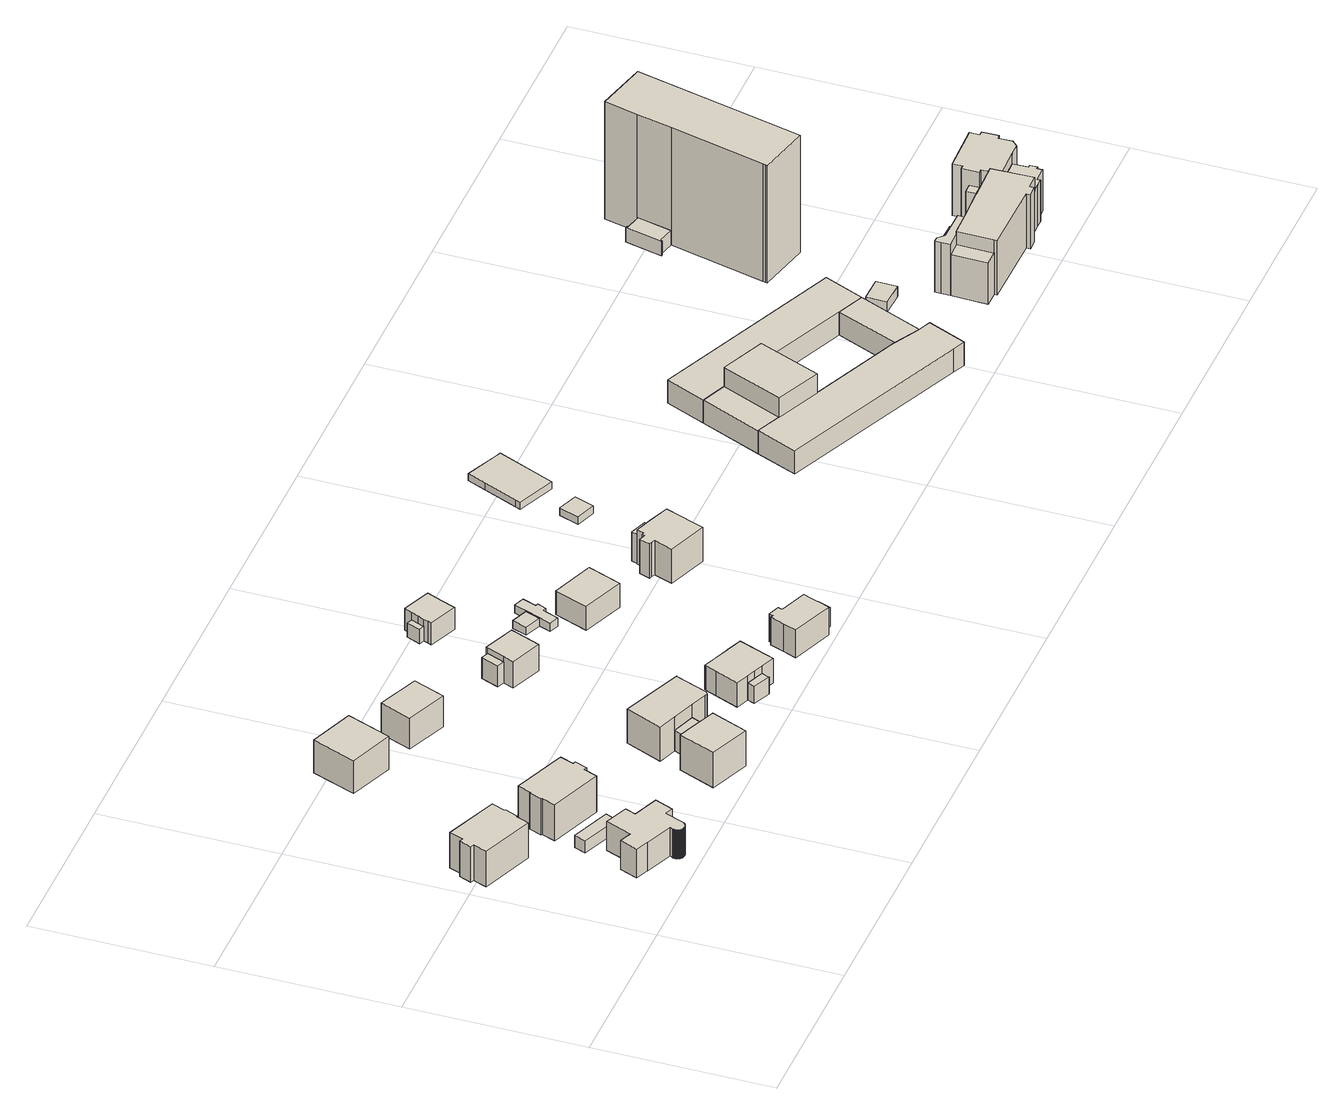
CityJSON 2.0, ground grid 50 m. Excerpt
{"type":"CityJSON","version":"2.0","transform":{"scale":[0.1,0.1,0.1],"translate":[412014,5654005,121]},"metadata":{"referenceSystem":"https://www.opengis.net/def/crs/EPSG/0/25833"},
"CityObjects":{
"building1":{"type":"Building","attributes":{"Dachtyp_tdc":"tdcCutTentRoof","Gemeindeschluessel":14612000,"Dachneigung":44.59,"QualitaetDacherkennung":80,"Geometrietyp2DReferenz":"3000","measuredHeight":13.93,"function":"31001_9998","roofType":"9999"},"geometry":[{"type":"Solid","lod":"1","boundaries":[[[[0,1,2,3,4,5,6,7,8,9,10,11]],[[12,13,14,15,16,17,18,19,20,21,22,23]],[[11,13,12,0]],[[10,14,13,11]],[[9,15,14,10]],[[8,16,15,9]],[[7,17,16,8]],[[6,18,17,7]],[[5,19,18,6]],[[4,20,19,5]],[[3,21,20,4]],[[2,22,21,3]],[[1,23,22,2]],[[0,12,23,1]]]]}]},
"building2":{"type":"Building","attributes":{"Dachtyp_tdc":"tdcFreeFormRoof","Gemeindeschluessel":14612000,"Dachneigung":39.34,"QualitaetDacherkennung":18,"Geometrietyp2DReferenz":"3000","measuredHeight":12.45,"function":"31001_9998","roofType":"5000"},"geometry":[{"type":"Solid","lod":"1","boundaries":[[[[24,25,26,27,28,29,30,31,32,33,34,35,36,37,38,39,40,41,42,43,44,45,46,47,48,49,50,51,52,53,54,55,56,57,58,59,60,61,62,63,64,65,66,67,68,69,70,71,72,73,74,75,76,77,78,79,80,81]],[[82,83,84,85,86,87,88,89,90,91,92,93,94,95,96,97,98,99,100,101,102,103,104,105,106,107,108,109,110,111,112,113,114,115,116,117,118,119,120,121,122,123,124,125,126,127,128,129,130,131,132,133,134,135,136,137,138,139]],[[81,83,82,24]],[[80,84,83,81]],[[79,85,84,80]],[[78,86,85,79]],[[77,87,86,78]],[[76,88,87,77]],[[75,89,88,76]],[[74,90,89,75]],[[73,91,90,74]],[[72,92,91,73]],[[71,93,92,72]],[[70,94,93,71]],[[69,95,94,70]],[[68,96,95,69]],[[67,97,96,68]],[[66,98,97,67]],[[65,99,98,66]],[[64,100,99,65]],[[63,101,100,64]],[[62,102,101,63]],[[61,103,102,62]],[[60,104,103,61]],[[59,105,104,60]],[[58,106,105,59]],[[57,107,106,58]],[[56,108,107,57]],[[55,109,108,56]],[[54,110,109,55]],[[53,111,110,54]],[[52,112,111,53]],[[51,113,112,52]],[[50,114,113,51]],[[49,115,114,50]],[[48,116,115,49]],[[47,117,116,48]],[[46,118,117,47]],[[45,119,118,46]],[[44,120,119,45]],[[43,121,120,44]],[[42,122,121,43]],[[41,123,122,42]],[[40,124,123,41]],[[39,125,124,40]],[[38,126,125,39]],[[37,127,126,38]],[[36,128,127,37]],[[35,129,128,36]],[[34,130,129,35]],[[33,131,130,34]],[[32,132,131,33]],[[31,133,132,32]],[[30,134,133,31]],[[29,135,134,30]],[[28,136,135,29]],[[27,137,136,28]],[[26,138,137,27]],[[25,139,138,26]],[[24,82,139,25]]]]}]},
"building3":{"type":"Building","attributes":{"Dachtyp_tdc":"tdcGableRoof","Gemeindeschluessel":14612000,"Dachneigung":12.92,"QualitaetDacherkennung":67,"Geometrietyp2DReferenz":"3000","measuredHeight":4,"function":"31001_9998","roofType":"3100"},"geometry":[{"type":"Solid","lod":"1","boundaries":[[[[140,141,142,143]],[[144,145,146,147]],[[143,145,144,140]],[[142,146,145,143]],[[141,147,146,142]],[[140,144,147,141]]]]}]},
"building4":{"type":"Building","attributes":{"Dachtyp_tdc":"tdcCutTentRoof","Gemeindeschluessel":14612000,"Dachneigung":44.84,"QualitaetDacherkennung":83,"Geometrietyp2DReferenz":"3000","measuredHeight":14.09,"function":"31001_9998","roofType":"9999"},"geometry":[{"type":"Solid","lod":"1","boundaries":[[[[148,149,150,151,152,153,154,155,156,157,158,159]],[[160,161,162,163,164,165,166,167,168,169,170,171]],[[159,161,160,148]],[[158,162,161,159]],[[157,163,162,158]],[[156,164,163,157]],[[155,165,164,156]],[[154,166,165,155]],[[153,167,166,154]],[[152,168,167,153]],[[151,169,168,152]],[[150,170,169,151]],[[149,171,170,150]],[[148,160,171,149]]]]}]},
"building5":{"type":"Building","attributes":{"Dachtyp_tdc":"tdcCutTentRoof","Gemeindeschluessel":14612000,"Dachneigung":44.42,"QualitaetDacherkennung":70,"Geometrietyp2DReferenz":"3000","measuredHeight":12.52,"function":"31001_9998","roofType":"9999"},"geometry":[{"type":"Solid","lod":"1","boundaries":[[[[172,173,174,175]],[[176,177,178,179]],[[175,177,176,172]],[[174,178,177,175]],[[173,179,178,174]],[[172,176,179,173]]]]}]},
"building6":{"type":"Building","attributes":{"Gemeindeschluessel":14612000,"Geometrietyp2DReferenz":"3000","function":"31001_9998","roofType":"9999"},"children":["building6-1","building6-2","building6-3"]},
"building6-1":{"type":"BuildingPart","attributes":{"Dachtyp_tdc":"tdcGableRoof","Dachneigung":15.05,"QualitaetDacherkennung":29,"Geometrietyp2DReferenz":"3000","measuredHeight":7.29,"roofType":"3100"},"parents":["building6"],"geometry":[{"type":"Solid","lod":"1","boundaries":[[[[180,181,182,183]],[[184,185,186,187]],[[183,184,187,180]],[[182,185,184,183]],[[181,186,185,182]],[[180,187,186,181]]]]}]},
"building6-2":{"type":"BuildingPart","attributes":{"Dachtyp_tdc":"tdcTentRoof","Dachneigung":21.36,"QualitaetDacherkennung":17,"Geometrietyp2DReferenz":"3000","measuredHeight":12.2,"roofType":"3500"},"parents":["building6"],"geometry":[{"type":"Solid","lod":"1","boundaries":[[[[188,189,190,191,192,193]],[[194,195,187,186,196,197]],[[193,195,194,188]],[[192,187,195,193]],[[191,186,187,192]],[[190,196,186,191]],[[189,197,196,190]],[[188,194,197,189]]]]}]},
"building6-3":{"type":"BuildingPart","attributes":{"Dachtyp_tdc":"tdcFreeFormRoof","Dachneigung":25.41,"QualitaetDacherkennung":17,"Geometrietyp2DReferenz":"3000","measuredHeight":12.12,"roofType":"5000"},"parents":["building6"],"geometry":[{"type":"Solid","lod":"1","boundaries":[[[[198,199,200,201,202,203,204,205,206]],[[207,208,209,210,211,185,184,212,213]],[[206,207,213,198]],[[205,208,207,206]],[[204,209,208,205]],[[203,210,209,204]],[[202,211,210,203]],[[201,185,211,202]],[[200,184,185,201]],[[199,212,184,200]],[[198,213,212,199]]]]}]},
"building7":{"type":"Building","attributes":{"Dachtyp_tdc":"tdcHipRoof","Gemeindeschluessel":14612000,"Dachneigung":40.71,"QualitaetDacherkennung":60,"Geometrietyp2DReferenz":"3000","measuredHeight":11.78,"function":"31001_9998","roofType":"3200"},"geometry":[{"type":"Solid","lod":"1","boundaries":[[[[214,215,216,217]],[[218,219,220,221]],[[217,219,218,214]],[[216,220,219,217]],[[215,221,220,216]],[[214,218,221,215]]]]}]},
"building8":{"type":"Building","attributes":{"Gemeindeschluessel":14612000,"Geometrietyp2DReferenz":"3000","function":"31001_9998","roofType":"9999"},"children":["building8-1","building8-2","building8-3"]},
"building8-1":{"type":"BuildingPart","attributes":{"Dachtyp_tdc":"tdcPolyFlatRoof","Dachneigung":0,"QualitaetDacherkennung":55,"Geometrietyp2DReferenz":"3000","measuredHeight":5.31,"roofType":"1000"},"parents":["building8"],"geometry":[{"type":"Solid","lod":"1","boundaries":[[[[222,223,224,225,226,227]],[[228,229,230,231,232,233]],[[227,229,228,222]],[[226,230,229,227]],[[225,231,230,226]],[[224,232,231,225]],[[223,233,232,224]],[[222,228,233,223]]]]}]},
"building8-2":{"type":"BuildingPart","attributes":{"Dachtyp_tdc":"tdcGableRoof","Dachneigung":17.93,"QualitaetDacherkennung":84,"Geometrietyp2DReferenz":"3000","measuredHeight":8.78,"roofType":"3100"},"parents":["building8"],"geometry":[{"type":"Solid","lod":"1","boundaries":[[[[234,235,236,237,238,239,240,241,242,243,244,245]],[[246,247,230,248,229,249,250,251,252,253,254,255]],[[245,247,246,234]],[[244,230,247,245]],[[243,248,230,244]],[[242,229,248,243]],[[241,249,229,242]],[[240,250,249,241]],[[239,251,250,240]],[[238,252,251,239]],[[237,253,252,238]],[[236,254,253,237]],[[235,255,254,236]],[[234,246,255,235]]]]}]},
"building8-3":{"type":"BuildingPart","attributes":{"Dachtyp_tdc":"tdcPolyFlatRoof","Dachneigung":3.51,"QualitaetDacherkennung":43,"Geometrietyp2DReferenz":"3000","measuredHeight":5.36,"roofType":"2100"},"parents":["building8"],"geometry":[{"type":"Solid","lod":"1","boundaries":[[[[256,257,258,259,260,261]],[[255,253,262,263,264,265]],[[261,253,255,256]],[[260,262,253,261]],[[259,263,262,260]],[[258,264,263,259]],[[257,265,264,258]],[[256,255,265,257]]]]}]},
"building9":{"type":"Building","attributes":{"Gemeindeschluessel":14612000,"Geometrietyp2DReferenz":"3000","function":"31001_9998","roofType":"9999"},"children":["building9-1","building9-2"]},
"building9-1":{"type":"BuildingPart","attributes":{"Dachtyp_tdc":"tdcGableRoof","Dachneigung":48.1,"QualitaetDacherkennung":7,"Geometrietyp2DReferenz":"3000","measuredHeight":8.68,"roofType":"3100"},"parents":["building9"],"geometry":[{"type":"Solid","lod":"1","boundaries":[[[[266,267,268,269]],[[270,271,272,273]],[[269,271,270,266]],[[268,272,271,269]],[[267,273,272,268]],[[266,270,273,267]]]]}]},
"building9-2":{"type":"BuildingPart","attributes":{"Dachtyp_tdc":"tdcGableRoof","Dachneigung":50.35,"QualitaetDacherkennung":78,"Geometrietyp2DReferenz":"3000","measuredHeight":11.06,"roofType":"3100"},"parents":["building9"],"geometry":[{"type":"Solid","lod":"1","boundaries":[[[[274,275,276,277,278,279]],[[280,281,282,272,271,283]],[[279,281,280,274]],[[278,282,281,279]],[[277,272,282,278]],[[276,271,272,277]],[[275,283,271,276]],[[274,280,283,275]]]]}]},
"building10":{"type":"Building","attributes":{"Gemeindeschluessel":14612000,"Geometrietyp2DReferenz":"3000","function":"31001_9998","roofType":"9999"},"children":["building10-1","building10-2"]},
"building10-1":{"type":"BuildingPart","attributes":{"Dachtyp_tdc":"tdcHipAndGableRoof","Dachneigung":23.92,"QualitaetDacherkennung":17,"Geometrietyp2DReferenz":"3000","measuredHeight":6.59,"roofType":"5000"},"parents":["building10"],"geometry":[{"type":"Solid","lod":"1","boundaries":[[[[284,285,286,287]],[[288,289,290,291]],[[287,289,288,284]],[[286,290,289,287]],[[285,291,290,286]],[[284,288,291,285]]]]}]},
"building10-2":{"type":"BuildingPart","attributes":{"Dachtyp_tdc":"tdcGableRoof","Dachneigung":49.98,"QualitaetDacherkennung":76,"Geometrietyp2DReferenz":"3000","measuredHeight":11.94,"roofType":"3100"},"parents":["building10"],"geometry":[{"type":"Solid","lod":"1","boundaries":[[[[292,293,294,295,296,297,298,299,300,301,302,303]],[[304,305,306,307,288,308,291,309,310,311,312,313]],[[303,305,304,292]],[[302,306,305,303]],[[301,307,306,302]],[[300,288,307,301]],[[299,308,288,300]],[[298,291,308,299]],[[297,309,291,298]],[[296,310,309,297]],[[295,311,310,296]],[[294,312,311,295]],[[293,313,312,294]],[[292,304,313,293]]]]}]},
"building11":{"type":"Building","attributes":{"Gemeindeschluessel":14612000,"Geometrietyp2DReferenz":"3000","function":"31001_9998","roofType":"9999"},"children":["building11-1","building11-2"]},
"building11-1":{"type":"BuildingPart","attributes":{"Dachtyp_tdc":"tdcGableRoof","Dachneigung":50.13,"QualitaetDacherkennung":80,"Geometrietyp2DReferenz":"3000","measuredHeight":9.71,"roofType":"3100"},"parents":["building11"],"geometry":[{"type":"Solid","lod":"1","boundaries":[[[[314,315,316,317,318,319,320,321,322]],[[323,324,325,326,327,328,329,330,331]],[[322,324,323,314]],[[321,325,324,322]],[[320,326,325,321]],[[319,327,326,320]],[[318,328,327,319]],[[317,329,328,318]],[[316,330,329,317]],[[315,331,330,316]],[[314,323,331,315]]]]}]},
"building11-2":{"type":"BuildingPart","attributes":{"Dachtyp_tdc":"tdcFreeFormRoof","Dachneigung":46.91,"QualitaetDacherkennung":21,"Geometrietyp2DReferenz":"3000","measuredHeight":4.97,"roofType":"5000"},"parents":["building11"],"geometry":[{"type":"Solid","lod":"1","boundaries":[[[[332,333,334,335]],[[336,337,326,324]],[[335,336,324,332]],[[334,337,336,335]],[[333,326,337,334]],[[332,324,326,333]]]]}]},
"building12":{"type":"Building","attributes":{"Dachtyp_tdc":"tdcPolyFlatRoof","Gemeindeschluessel":14612000,"Dachneigung":0,"QualitaetDacherkennung":75,"Geometrietyp2DReferenz":"3000","measuredHeight":2.44,"function":"31001_9998","roofType":"1000"},"geometry":[{"type":"Solid","lod":"1","boundaries":[[[[338,339,340,341]],[[342,343,344,345]],[[341,343,342,338]],[[340,344,343,341]],[[339,345,344,340]],[[338,342,345,339]]]]}]},
"building13":{"type":"Building","attributes":{"Dachtyp_tdc":"tdcPolyFlatRoof","Gemeindeschluessel":14612000,"Dachneigung":8.36,"QualitaetDacherkennung":61,"Geometrietyp2DReferenz":"3000","measuredHeight":2.93,"function":"31001_9998","roofType":"2100"},"geometry":[{"type":"Solid","lod":"1","boundaries":[[[[346,347,348,349,350,351,352,353,354,355]],[[356,357,358,359,360,361,362,363,364,365]],[[355,357,356,346]],[[354,358,357,355]],[[353,359,358,354]],[[352,360,359,353]],[[351,361,360,352]],[[350,362,361,351]],[[349,363,362,350]],[[348,364,363,349]],[[347,365,364,348]],[[346,356,365,347]]]]}]},
"building14":{"type":"Building","attributes":{"Dachtyp_tdc":"tdcGableRoof","Gemeindeschluessel":14612000,"Dachneigung":53.66,"QualitaetDacherkennung":79,"Geometrietyp2DReferenz":"3000","measuredHeight":11.11,"function":"31001_9998","roofType":"3100"},"geometry":[{"type":"Solid","lod":"1","boundaries":[[[[366,367,368,369]],[[370,371,372,373]],[[369,371,370,366]],[[368,372,371,369]],[[367,373,372,368]],[[366,370,373,367]]]]}]},
"building15":{"type":"Building","attributes":{"Dachtyp_tdc":"tdcFreeFormRoof","Gemeindeschluessel":14612000,"Dachneigung":35.77,"QualitaetDacherkennung":65,"Geometrietyp2DReferenz":"3000","measuredHeight":12.93,"function":"31001_9998","roofType":"5000"},"geometry":[{"type":"Solid","lod":"1","boundaries":[[[[374,375,376,377,378,379,380,381,382,383,384,385,386]],[[387,388,389,390,391,392,393,394,395,396,397,398,399]],[[386,388,387,374]],[[385,389,388,386]],[[384,390,389,385]],[[383,391,390,384]],[[382,392,391,383]],[[381,393,392,382]],[[380,394,393,381]],[[379,395,394,380]],[[378,396,395,379]],[[377,397,396,378]],[[376,398,397,377]],[[375,399,398,376]],[[374,387,399,375]]]]}]},
"building16":{"type":"Building","attributes":{"Dachtyp_tdc":"tdcPolyFlatRoof","Gemeindeschluessel":14612000,"Dachneigung":34.07,"QualitaetDacherkennung":44,"Geometrietyp2DReferenz":"3000","measuredHeight":9.66,"function":"31001_9998","roofType":"2100"},"geometry":[{"type":"Solid","lod":"1","boundaries":[[[[400,401,402,403]],[[404,405,406,407]],[[403,405,404,400]],[[402,406,405,403]],[[401,407,406,402]],[[400,404,407,401]]]]}]},
"building17":{"type":"Building","attributes":{"Dachtyp_tdc":"tdcPolyFlatRoof","Gemeindeschluessel":14612000,"Dachneigung":0,"QualitaetDacherkennung":70,"Geometrietyp2DReferenz":"3000","measuredHeight":2.39,"function":"31001_9998","roofType":"1000"},"geometry":[{"type":"Solid","lod":"1","boundaries":[[[[408,409,410,411]],[[412,413,414,415]],[[411,413,412,408]],[[410,414,413,411]],[[409,415,414,410]],[[408,412,415,409]]]]}]},
"building18":{"type":"Building","attributes":{"Dachtyp_tdc":"tdcFreeFormRoof","Gemeindeschluessel":14612000,"Dachneigung":32.56,"QualitaetDacherkennung":7,"Geometrietyp2DReferenz":"3000","measuredHeight":4.14,"function":"31001_9998","roofType":"5000"},"geometry":[{"type":"Solid","lod":"1","boundaries":[[[[416,417,418,419,420,421,422]],[[423,424,425,426,427,428,429]],[[422,424,423,416]],[[421,425,424,422]],[[420,426,425,421]],[[419,427,426,420]],[[418,428,427,419]],[[417,429,428,418]],[[416,423,429,417]]]]}]},
"building19":{"type":"Building","attributes":{"Dachtyp_tdc":"tdcPolyFlatRoof","Gemeindeschluessel":14612000,"Dachneigung":3.07,"QualitaetDacherkennung":56,"Geometrietyp2DReferenz":"3000","measuredHeight":12.44,"function":"31001_2000","roofType":"2100"},"geometry":[{"type":"Solid","lod":"1","boundaries":[[[[430,431,432,433]],[[434,435,436,437]],[[433,435,434,430]],[[432,436,435,433]],[[431,437,436,432]],[[430,434,437,431]]]]}]},
"building20":{"type":"Building","attributes":{"name":"Leibniz-Institut für ökologische Raumentwicklung","Gemeindeschluessel":14612000,"Geometrietyp2DReferenz":"3000","function":"31001_2000","roofType":"9999"},"children":["building20-1","building20-2","building20-3","building20-4"]},
"building20-1":{"type":"BuildingPart","attributes":{"Dachtyp_tdc":"tdcFreeFormRoof","Dachneigung":10.69,"QualitaetDacherkennung":51,"Geometrietyp2DReferenz":"3000","measuredHeight":7.72,"roofType":"5000"},"parents":["building20"],"geometry":[{"type":"Solid","lod":"1","boundaries":[[[[438,439,440,441]],[[442,443,444,445]],[[441,443,442,438]],[[440,444,443,441]],[[439,445,444,440]],[[438,442,445,439]]]]}]},
"building20-2":{"type":"BuildingPart","attributes":{"Dachtyp_tdc":"tdcPolyFlatRoof","Dachneigung":0,"QualitaetDacherkennung":70,"Geometrietyp2DReferenz":"3000","measuredHeight":7.31,"roofType":"1000"},"parents":["building20"],"geometry":[{"type":"Solid","lod":"1","boundaries":[[[[446,447,448,449,450,441,440,451,452]],[[453,454,455,444,443,456,457,458,459]],[[452,454,453,446]],[[451,455,454,452]],[[440,444,455,451]],[[441,443,444,440]],[[450,456,443,441]],[[449,457,456,450]],[[448,458,457,449]],[[447,459,458,448]],[[446,453,459,447]]]]}]},
"building20-3":{"type":"BuildingPart","attributes":{"Dachtyp_tdc":"tdcPolyFlatRoof","Dachneigung":0,"QualitaetDacherkennung":82,"Geometrietyp2DReferenz":"3000","measuredHeight":7.29,"roofType":"1000"},"parents":["building20"],"geometry":[{"type":"Solid","lod":"1","boundaries":[[[[460,461,462,463,439,438,464]],[[465,466,442,445,467,468,469]],[[464,466,465,460]],[[438,442,466,464]],[[439,445,442,438]],[[463,467,445,439]],[[462,468,467,463]],[[461,469,468,462]],[[460,465,469,461]]]]}]},
"building20-4":{"type":"BuildingPart","attributes":{"Dachtyp_tdc":"tdcPolyFlatRoof","Dachneigung":0,"QualitaetDacherkennung":90,"Geometrietyp2DReferenz":"3000","measuredHeight":7.15,"roofType":"1000"},"parents":["building20"],"geometry":[{"type":"Solid","lod":"1","boundaries":[[[[470,471,472,473]],[[468,454,453,469]],[[473,454,468,470]],[[472,453,454,473]],[[471,469,453,472]],[[470,468,469,471]]]]}]},
"building21":{"type":"Building","attributes":{"Dachtyp_tdc":"tdcPolyFlatRoof","Gemeindeschluessel":14612000,"Dachneigung":0,"QualitaetDacherkennung":73,"Geometrietyp2DReferenz":"3000","measuredHeight":3.18,"function":"31001_2000","roofType":"1000"},"geometry":[{"type":"Solid","lod":"1","boundaries":[[[[474,475,476,477]],[[478,479,480,481]],[[477,479,478,474]],[[476,480,479,477]],[[475,481,480,476]],[[474,478,481,475]]]]}]},
"building22":{"type":"Building","attributes":{"Gemeindeschluessel":14612000,"Geometrietyp2DReferenz":"3000","function":"31001_9998","roofType":"9999"},"children":["building22-1","building22-2","building22-3","building22-4","building22-5","building22-6","building22-7"]},
"building22-1":{"type":"BuildingPart","attributes":{"Dachtyp_tdc":"tdcGableRoof","Dachneigung":20.16,"QualitaetDacherkennung":8,"Geometrietyp2DReferenz":"3000","measuredHeight":15.64,"roofType":"3100"},"parents":["building22"],"geometry":[{"type":"Solid","lod":"1","boundaries":[[[[482,483,484,485,486,487,488,489,490,491,492,493]],[[494,495,496,497,498,499,500,501,502,503,504,505]],[[493,495,494,482]],[[492,496,495,493]],[[491,497,496,492]],[[490,498,497,491]],[[489,499,498,490]],[[488,500,499,489]],[[487,501,500,488]],[[486,502,501,487]],[[485,503,502,486]],[[484,504,503,485]],[[483,505,504,484]],[[482,494,505,483]]]]}]},
"building22-2":{"type":"BuildingPart","attributes":{"Dachtyp_tdc":"tdcPolyFlatRoof","Dachneigung":0,"QualitaetDacherkennung":53,"Geometrietyp2DReferenz":"3000","measuredHeight":16.08,"roofType":"1000"},"parents":["building22"],"geometry":[{"type":"Solid","lod":"1","boundaries":[[[[506,507,508,509,510,511,512,513,514,515,516,517,518,519,520]],[[521,495,505,522,523,524,525,526,527,528,529,530,531,532,533]],[[520,495,521,506]],[[519,505,495,520]],[[518,522,505,519]],[[517,523,522,518]],[[516,524,523,517]],[[515,525,524,516]],[[514,526,525,515]],[[513,527,526,514]],[[512,528,527,513]],[[511,529,528,512]],[[510,530,529,511]],[[509,531,530,510]],[[508,532,531,509]],[[507,533,532,508]],[[506,521,533,507]]]]}]},
"building22-3":{"type":"BuildingPart","attributes":{"Dachtyp_tdc":"tdcPolyFlatRoof","Dachneigung":0,"QualitaetDacherkennung":42,"Geometrietyp2DReferenz":"3000","measuredHeight":16.99,"roofType":"1000"},"parents":["building22"],"geometry":[{"type":"Solid","lod":"1","boundaries":[[[[534,535,536,537,538,539,540,541,542,543,544,545,546]],[[547,548,522,504,549,550,551,552,553,554,555,556,557]],[[546,548,547,534]],[[545,522,548,546]],[[544,504,522,545]],[[543,549,504,544]],[[542,550,549,543]],[[541,551,550,542]],[[540,552,551,541]],[[539,553,552,540]],[[538,554,553,539]],[[537,555,554,538]],[[536,556,555,537]],[[535,557,556,536]],[[534,547,557,535]]]]}]},
"building22-4":{"type":"BuildingPart","attributes":{"Dachtyp_tdc":"tdcPolyFlatRoof","Dachneigung":2.95,"QualitaetDacherkennung":75,"Geometrietyp2DReferenz":"3000","measuredHeight":17.28,"roofType":"2100"},"parents":["building22"],"geometry":[{"type":"Solid","lod":"1","boundaries":[[[[558,559,560,561,562]],[[563,548,547,557,564]],[[562,548,563,558]],[[561,547,548,562]],[[560,557,547,561]],[[559,564,557,560]],[[558,563,564,559]]]]}]},
"building22-5":{"type":"BuildingPart","attributes":{"Dachtyp_tdc":"tdcFreeFormRoof","Dachneigung":42.44,"QualitaetDacherkennung":4,"Geometrietyp2DReferenz":"3000","measuredHeight":17.45,"roofType":"5000"},"parents":["building22"],"geometry":[{"type":"Solid","lod":"1","boundaries":[[[[565,566,567,568,569,570,571,572]],[[573,574,575,576,577,556,578,579]],[[572,574,573,565]],[[571,575,574,572]],[[570,576,575,571]],[[569,577,576,570]],[[568,556,577,569]],[[567,578,556,568]],[[566,579,578,567]],[[565,573,579,566]]]]}]},
"building22-6":{"type":"BuildingPart","attributes":{"Dachtyp_tdc":"tdcPolyFlatRoof","Dachneigung":40.75,"QualitaetDacherkennung":43,"Geometrietyp2DReferenz":"3000","measuredHeight":14.09,"roofType":"2100"},"parents":["building22"],"geometry":[{"type":"Solid","lod":"1","boundaries":[[[[580,581,582,583,584]],[[585,586,587,577,576]],[[584,586,585,580]],[[583,587,586,584]],[[582,577,587,583]],[[581,576,577,582]],[[580,585,576,581]]]]}]},
"building22-7":{"type":"BuildingPart","attributes":{"Dachtyp_tdc":"tdcPolyFlatRoof","Dachneigung":0,"QualitaetDacherkennung":66,"Geometrietyp2DReferenz":"3000","measuredHeight":13.02,"roofType":"1000"},"parents":["building22"],"geometry":[{"type":"Solid","lod":"1","boundaries":[[[[588,589,590,591]],[[554,592,578,555]],[[591,592,554,588]],[[590,578,592,591]],[[589,555,578,590]],[[588,554,555,589]]]]}]},
"building23":{"type":"Building","attributes":{"Gemeindeschluessel":14612000,"Geometrietyp2DReferenz":"3000","function":"31001_9998","roofType":"9999"},"children":["building23-1","building23-2"]},
"building23-1":{"type":"BuildingPart","attributes":{"Dachtyp_tdc":"tdcPolyFlatRoof","Dachneigung":3.21,"QualitaetDacherkennung":55,"Geometrietyp2DReferenz":"3000","measuredHeight":4.61,"roofType":"2100"},"parents":["building23"],"geometry":[{"type":"Solid","lod":"1","boundaries":[[[[593,594,595,596,597,598,599,600,601,594]],[[602,603,604,605,606,607,608,609,602,610]],[[602,594,601,603]],[[600,604,603,601]],[[599,605,604,600]],[[598,606,605,599]],[[597,607,606,598]],[[596,608,607,597]],[[595,609,608,596]],[[594,602,609,595]]]]}]},
"building23-2":{"type":"BuildingPart","attributes":{"Dachtyp_tdc":"tdcHipRoof","Dachneigung":10.96,"QualitaetDacherkennung":21,"Geometrietyp2DReferenz":"3000","measuredHeight":37.49,"roofType":"3200"},"parents":["building23"],"geometry":[{"type":"Solid","lod":"1","boundaries":[[[[611,612,613,614,615,616,617,618]],[[603,610,619,620,621,622,623,624]],[[618,610,603,611]],[[617,619,610,618]],[[616,620,619,617]],[[615,621,620,616]],[[614,622,621,615]],[[613,623,622,614]],[[612,624,623,613]],[[611,603,624,612]]]]}]}
},
"vertices":[
[185,472,152],[200,511,152],[51,570,152],[36,531,152],[26,535,152],[12,500,152],[22,496,152],[7,457,152],[156,399,152],[171,437,152],[174,436,152],[188,471,152],[185,472,41],[188,471,41],[174,436,41],[171,437,41],[156,399,41],[7,457,41],[22,496,41],[12,500,41],[26,535,41],[36,531,41],[51,570,41],[200,511,41],
[253,49,154],[252,48,154],[252,47,154],[252,45,154],[251,44,154],[251,43,154],[251,42,154],[251,40,154],[251,39,154],[251,38,154],[252,36,154],[252,35,154],[253,34,154],[253,33,154],[254,32,154],[254,30,154],[255,29,154],[256,28,154],[257,28,154],[258,27,154],[259,26,154],[260,25,154],[261,25,154],[263,24,154],[264,24,154],[265,23,154],[266,23,154],[268,23,154],[269,23,154],[270,23,154],[271,23,154],[273,23,154],[274,23,154],[275,23,154],[277,24,154],[278,24,154],[279,25,154],[280,26,154],[281,26,154],[282,27,154],[283,28,154],[284,29,154],[285,30,154],[285,31,154],[286,32,154],[287,33,154],[308,87,154],[330,78,154],[351,129,154],[279,158,154],[291,188,154],[225,215,154],[196,141,154],[162,155,154],[141,104,154],[178,89,154],[178,88,154],[256,57,154],[253,49,64],[256,57,64],[178,88,64],[178,89,64],[141,104,64],[162,155,64],[196,141,64],[225,215,64],[291,188,64],[279,158,64],[351,129,64],[330,78,64],[308,87,64],[287,33,64],[286,32,64],[285,31,64],[285,30,64],[284,29,64],[283,28,64],[282,27,64],[281,26,64],[280,26,64],[279,25,64],[278,24,64],[277,24,64],[275,23,64],[274,23,64],[273,23,64],[271,23,64],[270,23,64],[269,23,64],[268,23,64],[266,23,64],[265,23,64],[264,24,64],[263,24,64],[261,25,64],[260,25,64],[259,26,64],[258,27,64],[257,28,64],[256,28,64],[255,29,64],[254,30,64],[254,32,64],[253,33,64],[253,34,64],[252,35,64],[252,36,64],[251,38,64],[251,39,64],[251,40,64],[251,42,64],[251,43,64],[251,44,64],[252,45,64],[252,47,64],[252,48,64],
[205,293,105],[192,260,105],[302,216,105],[316,249,105],[205,293,67],[316,249,67],[302,216,67],[192,260,67],
[274,438,152],[260,402,152],[264,401,152],[249,362,152],[398,304,152],[413,342,152],[422,339,152],[436,374,152],[427,377,152],[442,416,152],[292,475,152],[278,436,152],[274,438,39],[278,436,39],[292,475,39],[442,416,39],[427,377,39],[436,374,39],[422,339,39],[413,342,39],[398,304,39],[249,362,39],[264,401,39],[260,402,39],
[249,898,154],[375,850,154],[423,974,154],[297,1022,154],[249,898,51],[297,1022,51],[423,974,51],[375,850,51],
[670,144,113],[733,118,113],[758,179,113],[694,202,113],[694,202,48],[758,179,48],[733,118,48],[670,144,48],
[582,59,158],[695,13,158],[737,116,158],[733,118,158],[670,144,158],[624,162,158],[582,59,48],[624,162,48],[737,116,48],[695,13,48],
[685,326,154],[641,222,154],[694,202,154],[758,179,154],[806,161,154],[813,159,154],[820,163,154],[856,255,154],[857,256,154],[857,256,48],[856,255,48],[820,163,48],[813,159,48],[806,161,48],[641,222,48],[685,326,48],
[499,915,155],[463,826,155],[579,778,155],[615,867,155],[499,915,58],[615,867,58],[579,778,58],[463,826,58],
[942,79,106],[992,58,106],[993,60,106],[995,67,106],[1001,80,106],[950,100,106],[942,79,53],[950,100,53],[1001,80,53],[995,67,53],[993,60,53],[992,58,53],
[1080,167,129],[1049,179,129],[1016,192,129],[994,201,129],[955,216,129],[953,212,129],[940,180,129],[913,114,129],[950,100,129],[975,90,129],[1001,80,129],[1040,64,129],[1080,167,53],[1040,64,53],[975,90,53],[913,114,53],[940,180,53],[953,212,53],[955,216,53],[994,201,53],[1016,192,53],[1049,179,53],
[1049,179,106],[1056,196,106],[1038,203,106],[1019,210,106],[1000,217,106],[994,201,106],[1000,217,53],[1019,210,53],[1038,203,53],[1056,196,53],
[837,768,97],[817,718,97],[837,710,97],[857,760,97],[837,768,31],[857,760,31],[837,710,31],[817,718,31],
[948,729,114],[859,765,114],[857,760,114],[837,710,114],[825,680,114],[914,644,114],[948,729,31],[914,644,31],[825,680,31],[859,765,31],
[1297,58,112],[1283,19,112],[1310,9,112],[1324,47,112],[1297,58,53],[1324,47,53],[1310,9,53],[1283,19,53],
[1199,132,140],[1195,120,140],[1187,124,140],[1172,84,140],[1157,46,140],[1275,1,140],[1283,19,140],[1290,39,140],[1297,58,140],[1305,78,140],[1227,108,140],[1231,120,140],[1199,132,53],[1231,120,53],[1227,108,53],[1305,78,53],[1290,39,53],[1275,1,53],[1157,46,53],[1172,84,53],[1187,124,53],[1195,120,53],
[931,947,99],[926,935,99],[1007,902,99],[1023,943,99],[1041,986,99],[961,1019,99],[951,996,99],[943,976,99],[935,958,99],[931,947,31],[935,958,31],[943,976,31],[951,996,31],[961,1019,31],[1041,986,31],[1023,943,31],[1007,902,31],[926,935,31],
[935,958,76],[951,996,76],[936,1003,76],[920,964,76],[920,964,31],[936,1003,31],
[1087,741,71],[1040,759,71],[1025,717,71],[1071,699,71],[1087,741,47],[1071,699,47],[1025,717,47],[1040,759,47],
[1085,655,74],[1103,701,74],[1113,697,74],[1123,722,74],[1115,725,74],[1130,764,74],[1101,775,74],[1087,741,74],[1071,699,74],[1058,665,74],[1085,655,48],[1058,665,48],[1071,699,48],[1087,741,48],[1101,775,48],[1130,764,48],[1115,725,48],[1123,722,48],[1113,697,48],[1103,701,48],
[1127,675,125],[1091,581,125],[1210,535,125],[1247,630,125],[1127,675,50],[1247,630,50],[1210,535,50],[1091,581,50],
[1483,438,149],[1513,519,149],[1453,542,149],[1405,559,149],[1398,539,149],[1392,541,149],[1389,533,149],[1371,539,149],[1360,509,149],[1368,506,149],[1378,502,149],[1358,449,149],[1471,407,149],[1483,438,42],[1471,407,42],[1358,449,42],[1378,502,42],[1368,506,42],[1360,509,42],[1371,539,42],[1389,533,42],[1392,541,42],[1398,539,42],[1405,559,42],[1453,542,42],[1513,519,42],
[1459,558,135],[1411,575,135],[1405,559,135],[1453,542,135],[1459,558,44],[1453,542,44],[1405,559,44],[1411,575,44],
[1531,761,50],[1587,741,50],[1607,797,50],[1551,818,50],[1531,761,26],[1551,818,26],[1607,797,26],[1587,741,26],
[1630,1090,32],[1608,1037,32],[1567,941,32],[1561,927,32],[1669,881,32],[1738,1044,32],[1724,1050,32],[1630,1090,10],[1724,1050,10],[1738,1044,10],[1669,881,10],[1561,927,10],[1567,941,10],[1608,1037,10],
[2237,527,156],[2111,581,156],[2036,407,156],[2164,352,156],[2237,527,37],[2164,352,37],[2036,407,37],[2111,581,37],
[2577,382,97],[2501,414,97],[2427,240,97],[2500,201,97],[2577,382,24],[2500,201,24],[2427,240,24],[2501,414,24],
[1965,438,97],[1916,322,97],[2453,92,97],[2488,77,97],[2535,186,97],[2164,352,97],[2036,407,97],[1965,438,24],[2036,407,24],[2164,352,24],[2535,186,24],[2488,77,24],[2453,92,24],[1916,322,24],
[2087,723,97],[2039,611,97],[2111,581,97],[2237,527,97],[2625,494,97],[2087,723,24],[2625,494,24],[2237,527,24],[2111,581,24],[2039,611,24],
[2111,581,96],[2039,611,96],[1965,438,96],[2036,407,96],
[2671,379,82],[2601,380,82],[2600,322,82],[2670,320,82],[2671,379,50],[2670,320,50],[2600,322,50],[2601,380,50],
[3066,178,177],[3042,177,177],[3045,89,177],[3069,90,177],[3090,90,177],[3090,99,177],[3133,100,177],[3132,115,177],[3140,115,177],[3139,137,177],[3132,137,177],[3130,180,177],[3066,178,48],[3130,180,48],[3132,137,48],[3139,137,48],[3140,115,48],[3132,115,48],[3133,100,48],[3090,99,48],[3090,90,48],[3069,90,48],[3045,89,48],[3042,177,48],
[3165,181,209],[3180,197,209],[3179,235,209],[3190,236,209],[3189,283,209],[3177,283,209],[3177,311,209],[3038,307,209],[3039,279,209],[3028,279,209],[3029,230,209],[3040,231,209],[3041,207,209],[3042,177,209],[3130,180,209],[3165,181,48],[3041,207,48],[3040,231,48],[3029,230,48],[3028,279,48],[3039,279,48],[3038,307,48],[3177,311,48],[3177,283,48],[3189,283,48],[3190,236,48],[3179,235,48],[3180,197,48],
[2929,203,218],[2929,204,218],[2840,200,218],[2765,198,218],[2763,96,218],[2763,87,218],[2972,86,218],[2972,74,218],[3004,76,218],[3004,88,218],[3045,89,218],[3041,207,218],[2956,204,218],[2929,203,48],[2956,204,48],[3004,88,48],[3004,76,48],[2972,74,48],[2972,86,48],[2763,87,48],[2763,96,48],[2765,198,48],[2840,200,48],[2929,204,48],
[2955,232,220],[2928,231,220],[2929,204,220],[2929,203,220],[2956,204,220],[2955,232,48],[2928,231,48],
[2721,239,209],[2721,222,209],[2721,196,209],[2840,200,209],[2841,221,209],[2765,222,209],[2751,222,209],[2735,239,209],[2721,239,48],[2735,239,48],[2751,222,48],[2765,222,48],[2841,221,48],[2721,196,48],[2721,222,48],
[2765,238,182],[2765,222,182],[2841,221,182],[2825,237,182],[2814,237,182],[2765,238,48],[2814,237,48],[2825,237,48],
[2763,96,178],[2765,198,178],[2721,196,178],[2719,96,178],[2719,96,48],
[2749,1043,59],[2748,1040,59],[2703,1051,59],[2704,1054,59],[2699,1055,59],[2674,951,59],[2678,950,59],[2680,955,59],[2725,944,59],[2748,1040,14],[2725,944,14],[2680,955,14],[2678,950,14],[2674,951,14],[2699,1055,14],[2704,1054,14],[2703,1051,14],[2749,1043,14],
[2725,944,382],[2660,675,382],[2658,667,382],[2657,663,382],[2805,628,382],[2918,1102,382],[2771,1137,382],[2749,1043,382],[2771,1137,14],[2918,1102,14],[2805,628,14],[2657,663,14],[2658,667,14],[2660,675,14]
]}
